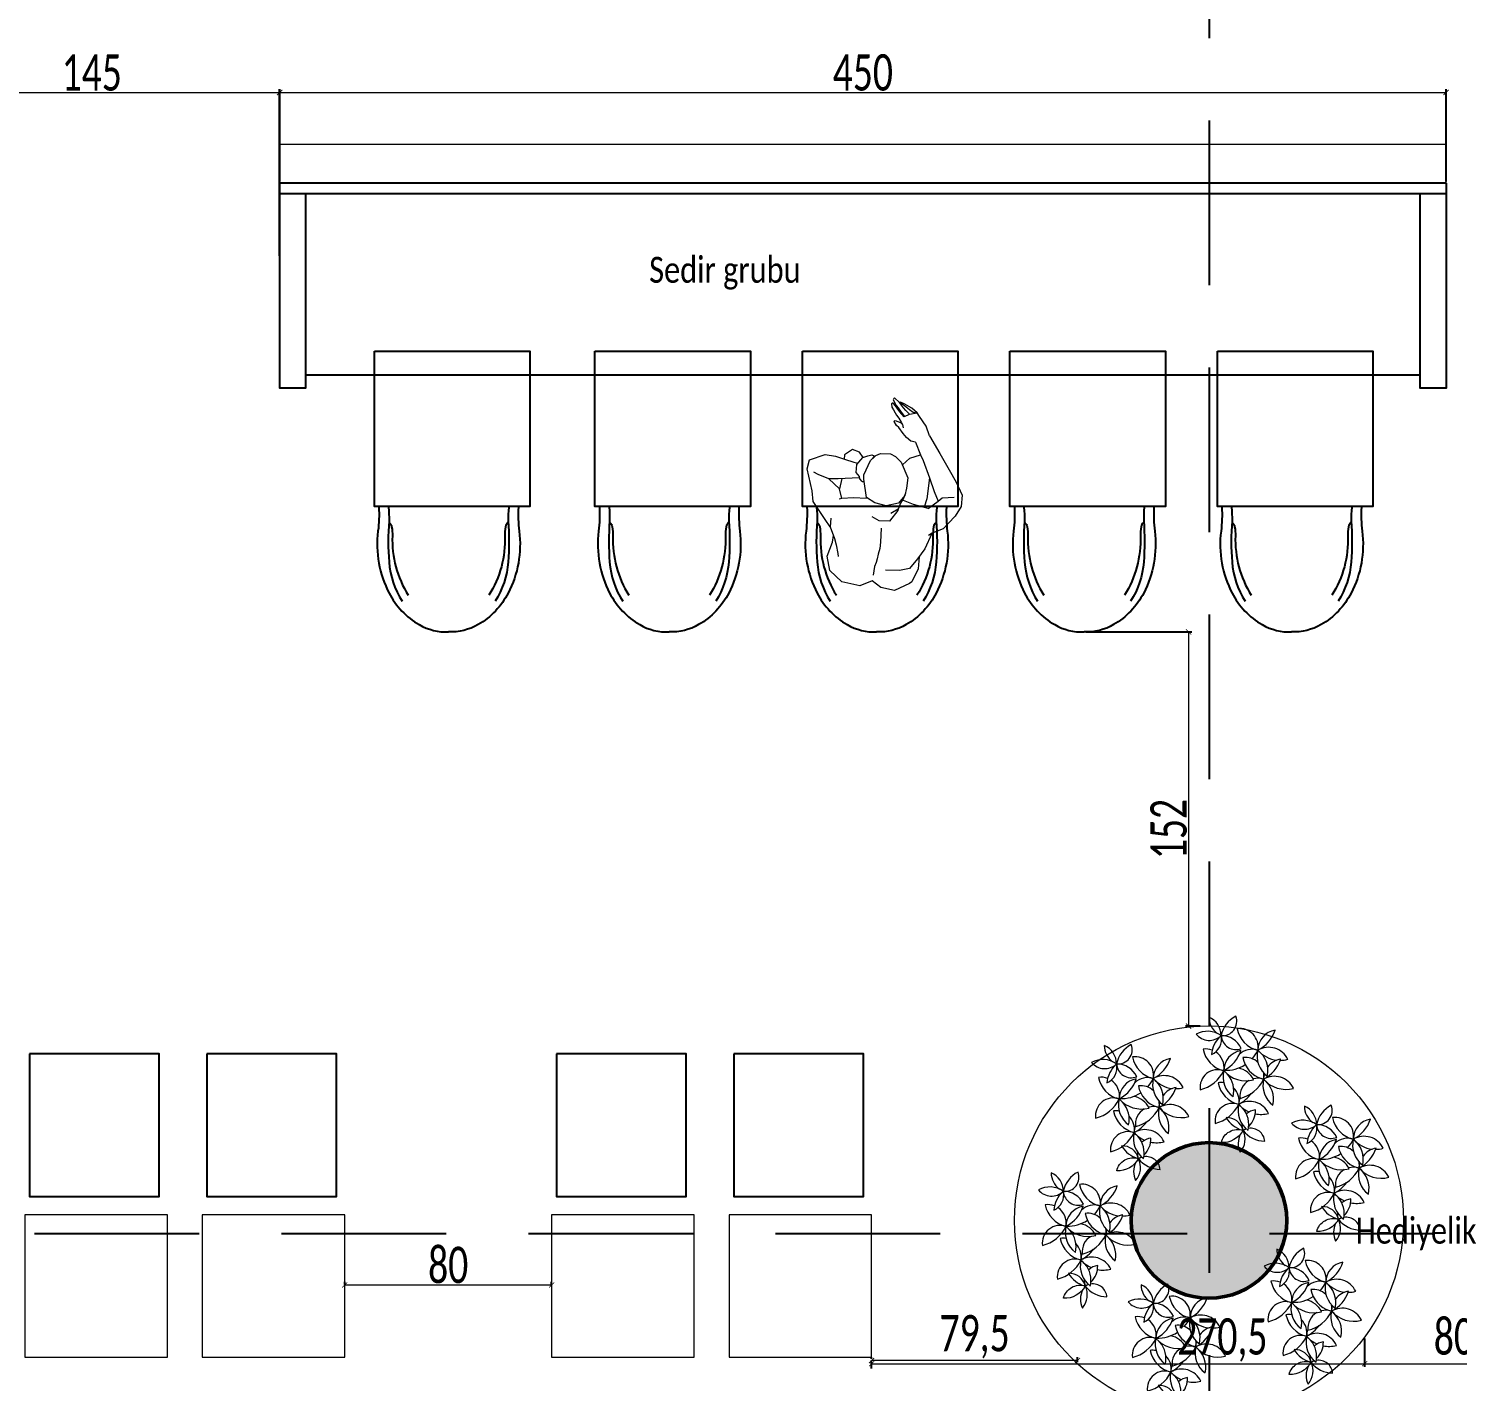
# Model space of a CAD drawing. Header units: millimetres. Extents: x 254888 to 263239, y -110593 to -105042.
# Drawn here: x 260100 to 260651, y -106799 to -106277 of the extents above; entities that cross this region are included whole.
import ezdxf

# ---------------------------------------------------------------- set-up
doc = ezdxf.new("R2010")
doc.units = ezdxf.units.MM
doc.header["$PDMODE"] = 2
doc.linetypes.add('DASHED2', pattern=[9.525, 6.35, -3.175])
doc.layers.get('0').update_dxf_attribs({"lineweight": 20})
doc.layers.add('0-HSL-HTC', color=253, linetype='Continuous')
doc.layers.add('a_grid_label_1_1', color=9, linetype='Continuous')
for name, color, linetype, lineweight in [('A-RCON-1', 8, 'Continuous', 5), ('demir-1', 103, 'Continuous', 20), ('t_ince', 66, 'Continuous', 9), ('t_mob kesit', 32, 'Continuous', 25), ('t_tarama', 253, 'Continuous', 5), ('tefris', 30, 'Continuous', 0), ('tefrişoturum', 59, 'Continuous', 25), ('tefrişyazı', 7, 'Continuous', 20), ('X_S_COL_01$0$SC_COLS_SITU_E_SECT', 4, 'Continuous', 50), ('ölçü', 251, 'Continuous', 5)]:
    doc.layers.add(name, color=color, linetype=linetype, lineweight=lineweight)
doc.styles.add('text2', font='calibri.ttf', dxfattribs={"width": 0.8})
doc.styles.add('Ölçü50', font='calibri.ttf', dxfattribs={"width": 0.7})
doc.dimstyles.new('olcu10', dxfattribs={"dimtxt": 14, "dimasz": 2, "dimexe": 1.25, "dimexo": 0.625, "dimgap": 0.5, "dimtad": 1, "dimdec": 1, "dimrnd": 0.5, "dimzin": 9, "dimtxsty": 'Ölçü50', "dimblk": 'ARCHTICK', "dimcen": 2, "dimclrd": 256, "dimclre": 256, "dimclrt": 6, "dimazin": 2, "dimtfac": 1, "dimtdec": 1, "dimtix": 1, "dimtmove": 0, "dimatfit": 3, "dimldrblk": 'ARCHTICK', "dimfxl": 1, "dimlwd": -1, "dimarcsym": 0})

# ---------------------------------------------------------------- blocks, each defined once
blk = doc.blocks.new('_ArchTick')
at = {"color": 0, "linetype": 'ByBlock', "const_width": 0.15}
blk.add_lwpolyline([(-0.5, -0.5), (0.5, 0.5)], dxfattribs=at)
blk = doc.blocks.new('*D329')
at = {"layer": 'DEFPOINTS', "color": 0, "transparency": 16777216}
for p in [(260196.81, -106302.01), (260052.03, -106315.46), (260196.81, -106365.63)]:
    blk.add_point(p, dxfattribs=at)
at = {"layer": 'ölçü', "lineweight": -2, "transparency": 16777216}
for p, q in [((260052.03, -106314.84), (260052.03, -106300.76)), ((260196.81, -106365.01), (260196.81, -106300.76))]:
    blk.add_line(p, q, dxfattribs=at)
at = {"layer": 'ölçü', "transparency": 16777216}
blk.add_line((260052.03, -106302.01), (260196.81, -106302.01), dxfattribs=at)
at = {"layer": 'ölçü', "transparency": 16777216, "xscale": 2, "yscale": 2, "zscale": 2, "rotation": 180}
blk.add_blockref('_ArchTick', (260052.03, -106302.01), dxfattribs=at)
at = {"layer": 'ölçü', "transparency": 16777216, "xscale": 2, "yscale": 2, "zscale": 2}
blk.add_blockref('_ArchTick', (260196.81, -106302.01), dxfattribs=at)
at = {"layer": 'ölçü', "color": 6, "transparency": 16777216, "insert": (260124.42, -106294.39), "char_height": 14, "attachment_point": 5, "style": 'Ölçü50'}
blk.add_mtext('145', dxfattribs=at)
blk = doc.blocks.new('*D333')
at = {"layer": 'DEFPOINTS', "color": 0, "transparency": 16777216}
for p in [(260221.99, -106762.37), (260301.78, -106761.99), (260301.78, -106762.37)]:
    blk.add_point(p, dxfattribs=at)
at = {"layer": 'ölçü', "lineweight": -2, "transparency": 16777216}
for p, q in [((260221.99, -106761.75), (260221.99, -106760.74)), ((260301.78, -106761.75), (260301.78, -106760.74))]:
    blk.add_line(p, q, dxfattribs=at)
at = {"layer": 'ölçü', "transparency": 16777216}
blk.add_line((260221.99, -106761.99), (260301.78, -106761.99), dxfattribs=at)
at = {"layer": 'ölçü', "transparency": 16777216, "xscale": 2, "yscale": 2, "zscale": 2, "rotation": 180}
blk.add_blockref('_ArchTick', (260221.99, -106761.99), dxfattribs=at)
at = {"layer": 'ölçü', "transparency": 16777216, "xscale": 2, "yscale": 2, "zscale": 2}
blk.add_blockref('_ArchTick', (260301.78, -106761.99), dxfattribs=at)
at = {"layer": 'ölçü', "color": 6, "transparency": 16777216, "insert": (260261.88, -106754.32), "char_height": 14, "attachment_point": 5, "style": 'Ölçü50'}
blk.add_mtext('80', dxfattribs=at)
blk = doc.blocks.new('*D347')
at = {"layer": 'DEFPOINTS', "color": 0, "transparency": 16777216}
for p in [(260507.14, -106510.08), (260547.43, -106662.14), (260552.54, -106662.14)]:
    blk.add_point(p, dxfattribs=at)
at = {"layer": 'ölçü', "lineweight": -2, "transparency": 16777216}
for p, q in [((260507.77, -106510.08), (260548.68, -106510.08)), ((260551.91, -106662.14), (260546.18, -106662.14))]:
    blk.add_line(p, q, dxfattribs=at)
at = {"layer": 'ölçü', "transparency": 16777216}
blk.add_line((260547.43, -106510.08), (260547.43, -106662.14), dxfattribs=at)
at = {"layer": 'ölçü', "transparency": 16777216, "xscale": 2, "yscale": 2, "zscale": 2}
for p, rotation in [((260547.43, -106510.08), 90), ((260547.43, -106662.14), 270)]:
    blk.add_blockref('_ArchTick', p, dxfattribs=dict(at, rotation=rotation))
at = {"layer": 'ölçü', "color": 6, "transparency": 16777216, "insert": (260539.76, -106586.11), "char_height": 14, "attachment_point": 5, "rotation": 90, "style": 'Ölçü50'}
blk.add_mtext('152', dxfattribs=at)
blk = doc.blocks.new('*D325')
at = {"layer": 'DEFPOINTS', "color": 0, "transparency": 16777216}
for p in [(260646.71, -106302.01), (260196.89, -106337.02), (260646.71, -106337.02)]:
    blk.add_point(p, dxfattribs=at)
at = {"layer": 'ölçü', "lineweight": -2, "transparency": 16777216}
for p, q in [((260196.89, -106336.4), (260196.89, -106300.76)), ((260646.71, -106336.4), (260646.71, -106300.76))]:
    blk.add_line(p, q, dxfattribs=at)
at = {"layer": 'ölçü', "transparency": 16777216}
blk.add_line((260196.89, -106302.01), (260646.71, -106302.01), dxfattribs=at)
at = {"layer": 'ölçü', "transparency": 16777216, "xscale": 2, "yscale": 2, "zscale": 2, "rotation": 180}
blk.add_blockref('_ArchTick', (260196.89, -106302.01), dxfattribs=at)
at = {"layer": 'ölçü', "transparency": 16777216, "xscale": 2, "yscale": 2, "zscale": 2}
blk.add_blockref('_ArchTick', (260646.71, -106302.01), dxfattribs=at)
at = {"layer": 'ölçü', "color": 6, "transparency": 16777216, "insert": (260421.8, -106294.34), "char_height": 14, "attachment_point": 5, "style": 'Ölçü50'}
blk.add_mtext('450', dxfattribs=at)
blk = doc.blocks.new('bitkitar')
at = {"layer": 't_tarama', "color": 76}
for points in [[(4.13, 24.52, 0.236863), (4.39, 28.33, 0.300043), (3.57, 23.78, 0.22508), (-0.84, 26.27, 0.429439), (2.41, 23.43)], [(3.57, 23.78, -0.286863), (8.24, 26.11, -0.43916), (3.57, 23.78, 0.363865), (6.95, 20.95, 0.192041), (3.68, 23.74, 0.192041)]]:
    blk.add_lwpolyline(points, format="xyb", dxfattribs=at)
for centre, radius, start, end in [((5.34, 19.56), 4.58, 130.8364, 178.7066), ((7.62, 22.36), 5.31, 163.9762, 217.2788), ((-0.84, 19.8), 5.24, 343.4853, 50.2913), ((2.14, 26.39), 2.98, 284.1762, 298.6904), ((5.34, 19.56), 4.58, 112.7666, 121.8393), ((1.81, 18.25), 5.8, 69.8378, 72.3379), ((4.84, 27.09), 3.54, 249.04, 253.1357), ((0.66, 22.74), 3.08, 353.1745, 19.6916), ((10.68, 14.78), 7.39, 100.7362, 151.4752), ((5.59, 21.76), 3.72, 247.9154, 4.2959), ((2.17, 17.4), 5.31, 163.9762, 229.8004), ((-6.29, 14.84), 5.24, 343.4853, 50.2913), ((-0.65, 14.51), 6.15, 75.8621, 102.16), ((2.14, 22.23), 4.43, 202.7293, 297.5658), ((0.66, 22.74), 3.08, 271.7817, 310.7707), ((7.17, 11.69), 7.25, 114.2679, 141.8465), ((-0.65, 14.51), 6.15, 38.135, 63.4551), ((-0.09, 18.56), 4.29, 337.1935, 356.5845), ((7.94, 17.43), 3.86, 166.9142, 222.0198), ((2.59, 12.8), 5.73, 7.8991, 73.8391), ((-6.1, 9.55), 6.15, 38.135, 102.16), ((-3.31, 17.27), 4.43, 202.7293, 297.5658), ((5.23, 9.82), 7.39, 100.7362, 151.4752), ((0.14, 16.8), 3.72, 296.9544, 4.2959), ((10.38, 15.19), 5.31, 163.9762, 217.2788), ((1.93, 12.62), 5.24, 343.4853, 50.2913), ((1.72, 6.73), 7.25, 114.2679, 158.9225), ((3.05, 11.3), 5.31, 163.9762, 229.8004), ((-5.4, 8.73), 5.24, 343.4853, 50.2913), ((-5.54, 13.6), 4.29, 341.1609, 356.5845), ((-5.4, 8.73), 5.24, 39.1649, 41.6235), ((2.49, 12.47), 3.86, 166.9142, 186.3701), ((0.14, 16.8), 3.72, 247.9154, 281.8851), ((-2.86, 7.84), 5.73, 69.1722, 73.8391), ((-2.86, 7.84), 5.73, 7.8991, 69.1722), ((2.11, 7.33), 6.15, 38.135, 102.16), ((4.9, 15.06), 4.43, 202.7293, 256.4381), ((8.35, 14.58), 3.72, 247.9154, 4.2959), ((13.44, 7.6), 7.39, 100.7362, 151.4752), ((7.94, 17.43), 3.86, 256.7596, 274.8241), ((-5.22, 3.44), 6.15, 87.515, 102.16), ((-2.43, 11.17), 4.43, 202.7293, 297.5658), ((-5.54, 13.6), 4.29, 276.6058, 320.3237), ((-5.22, 3.44), 6.15, 38.135, 80.8318), ((6.11, 3.71), 7.39, 134.7903, 151.4752), ((2.49, 12.47), 3.86, 224.3064, 274.8241), ((6.11, 3.71), 7.39, 84.5264, 120.1212), ((2.67, 11.39), 4.29, 276.6058, 356.5845), ((9.93, 4.52), 7.25, 115.4394, 158.9225), ((4.9, 15.06), 4.43, 293.47, 297.5658), ((9.93, 4.52), 7.25, 114.2679, 116.768), ((10.71, 10.26), 3.86, 166.9142, 233.8825), ((5.36, 5.63), 5.73, 7.8991, 73.8391), ((2.6, 0.63), 7.25, 114.2679, 158.9225), ((-4.66, 7.5), 4.29, 276.6058, 356.5845), ((3.38, 6.37), 3.86, 166.9142, 274.8241), ((1.02, 10.69), 3.72, 247.9154, 312.6091), ((-1.97, 1.74), 5.73, 7.8991, 73.8391), ((4.04, 3.77), 3.08, 0.5136, 108.4235), ((7.33, 8.38), 4.58, 201.4986, 267.4386), ((10.51, 4.41), 3.43, 110.2053, 190.184), ((3.57, 8.38), 5.8, 309.0389, 352.5219), ((10.71, 10.26), 3.86, 245.8798, 274.8241), ((6.69, 0.85), 2.98, 81.5148, 197.8954), ((1.42, 5.32), 5.91, 294.3356, 345.0746), ((11.32, 3.59), 4.2, 177.0848, 243.8907), ((9.46, 1.13), 3.54, 36.3287, 131.1652), ((9.46, 1.13), 3.54, 127.0695, 131.1652), ((3.57, 8.38), 5.8, 307.8673, 310.3674), ((10.18, 7.66), 4.92, 231.7345, 295.7595), ((5.23, 0), 4.25, 357.5756, 50.8782)]:
    blk.add_arc(centre, radius, start, end, dxfattribs=at)
blk = doc.blocks.new('dada')
for p, q in [((219967.82, -31810.1), (219965.63, -31815.29)), ((219973.43, -31806.86), (219967.82, -31810.1)), ((219980.49, -31806.97), (219973.43, -31806.86)), ((219984.71, -31810.01), (219980.49, -31806.97)), ((219988.56, -31808.22), (219984.71, -31810.01)), ((219993.91, -31808.37), (219988.56, -31808.22)), ((219998.88, -31812.26), (219993.91, -31808.37)), ((219965.63, -31815.29), (219966.32, -31821.02)), ((219967.93, -31820.3), (219969.4, -31817.13)), ((219969.4, -31817.13), (219969.8, -31816.05)), ((219984.28, -31815.56), (219984.55, -31812.14)), ((219984.57, -31817.26), (219984.28, -31815.56)), ((219984.6, -31818.7), (219984.57, -31817.26)), ((219993.96, -31816.3), (219988.77, -31815.1)), ((219997.59, -31817.95), (219993.96, -31816.3)), ((219999.67, -31813.16), (219998.88, -31812.26)), ((220000.91, -31818.54), (219999.67, -31813.16)), ((219964.1, -31826.49), (219966.74, -31822.57)), ((219966.32, -31821.02), (219966.1, -31823.52)), ((219966.74, -31822.57), (219967.93, -31820.3)), ((219984.36, -31825.28), (219984.72, -31822.78)), ((219984.6, -31820.52), (219984.6, -31818.7)), ((219984.72, -31822.78), (219984.6, -31820.52)), ((219999.73, -31822.23), (219997.59, -31817.95)), ((220001.59, -31826.62), (219999.73, -31822.23)), ((220000.18, -31823.15), (220000.91, -31818.54)), ((219964.1, -31826.49), (219961.55, -31828.75)), ((219963.56, -31829.8), (219964.1, -31826.49)), ((219983.43, -31830.57), (219984.36, -31825.28)), ((220002.81, -31832.98), (220001.59, -31826.62)), ((219961.55, -31828.75), (219955.53, -31834.58)), ((219981.99, -31833.12), (219978.94, -31834.02)), ((219985.92, -31833.89), (219981.99, -31833.12)), ((219988.02, -31838.63), (219985.92, -31833.89)), ((220002.93, -31833.11), (220001.86, -31831.93)), ((220006.66, -31835.82), (220002.93, -31833.11)), ((219954.16, -31838.39), (219950.29, -31846.24)), ((219955.53, -31834.58), (219954.16, -31838.39)), ((219965.95, -31838.14), (219964.26, -31841.56)), ((219965.95, -31838.14), (219964.98, -31837.71)), ((219970.28, -31839.47), (219965.95, -31838.14)), ((219975.28, -31840.42), (219970.28, -31839.47)), ((219978.82, -31839.44), (219975.15, -31840.74)), ((219983.21, -31839.4), (219978.82, -31839.44)), ((219987.64, -31841.51), (219983.21, -31839.4)), ((219988.07, -31839.19), (219985.66, -31836.85)), ((219988.07, -31839.19), (219988.02, -31838.63)), ((219988.47, -31841.63), (219988.07, -31839.19)), ((220008.27, -31838.35), (220006.66, -31835.82)), ((220010.11, -31841.56), (220008.27, -31838.35)), ((219954.91, -31845.07), (219953.11, -31845.59)), ((219959.4, -31844.48), (219954.91, -31845.07)), ((219964.26, -31841.56), (219959.4, -31844.48)), ((219962.84, -31845.25), (219959.4, -31844.48)), ((219964.25, -31845.64), (219964.26, -31841.56)), ((219975.15, -31840.74), (219972.56, -31847.46)), ((219989.39, -31844.89), (219987.64, -31841.51)), ((219989.1, -31844.08), (219988.47, -31841.63)), ((219993.46, -31842.32), (219988.64, -31842.96)), ((219989.4, -31845.86), (219989.1, -31844.08)), ((219989.4, -31847.79), (219989.39, -31844.89)), ((219999.27, -31842.1), (219993.46, -31842.32)), ((219997.93, -31845.57), (219997.61, -31842.23)), ((219999.27, -31842.1), (220002.34, -31845.71)), ((220011.49, -31845.77), (220010.11, -31841.56)), ((219950.29, -31846.24), (219950.45, -31849.81)), ((219950.45, -31849.81), (219955.8, -31853.26)), ((219970.62, -31847.5), (219962.84, -31845.25)), ((219969.08, -31849.16), (219968.58, -31852.23)), ((219970.59, -31848.03), (219969.08, -31849.16)), ((219970.97, -31847.21), (219970.59, -31848.03)), ((219972.17, -31846.32), (219970.97, -31847.21)), ((219972.17, -31846.32), (219972.92, -31846.53)), ((219972.56, -31847.46), (219972.17, -31849.01)), ((219972.17, -31849.01), (219973.41, -31854.95)), ((219988.91, -31851.81), (219989.4, -31847.79)), ((219997.01, -31853.72), (219997.93, -31845.57)), ((219997.01, -31853.72), (219999.97, -31848.98)), ((219999.97, -31848.98), (220002.34, -31845.71)), ((220002.34, -31845.71), (220003.54, -31847.27)), ((220003.54, -31847.27), (220008.04, -31848.65)), ((220007.38, -31854.47), (220010.84, -31850.1)), ((220010.84, -31850.1), (220011.49, -31845.77)), ((220010.84, -31850.1), (220010.84, -31850.1)), ((219955.8, -31853.26), (219959.9, -31853.53)), ((219959.9, -31853.53), (219963.48, -31853.17)), ((219963.15, -31854.85), (219963.36, -31853.18)), ((219965.64, -31857.49), (219963.15, -31854.85)), ((219963.48, -31853.17), (219967.29, -31852.84)), ((219967.29, -31852.84), (219968.82, -31852.87)), ((219970.32, -31855.52), (219968.51, -31857.12)), ((219968.58, -31852.23), (219970.19, -31855.43)), ((219968.58, -31852.23), (219968.58, -31852.23)), ((219970.19, -31855.43), (219971.96, -31856.56)), ((219973.41, -31854.95), (219974.93, -31857.36)), ((219974.3, -31857.1), (219974, -31855.88)), ((219985.09, -31857.09), (219988.91, -31851.81)), ((219993.17, -31859.66), (219997.01, -31853.72)), ((220003.67, -31858.47), (220007.38, -31854.47)), ((219968.51, -31857.12), (219965.64, -31857.49)), ((219971.96, -31856.56), (219973.39, -31857.25)), ((219973.39, -31857.25), (219974.3, -31857.1)), ((219974.93, -31857.36), (219976.56, -31858.48)), ((219976.56, -31858.48), (219980.28, -31859.2)), ((219980.28, -31859.2), (219982.44, -31858.76)), ((219982.44, -31858.76), (219985.09, -31857.09)), ((219985.8, -31856.21), (219987.9, -31859.37)), ((219987.9, -31859.37), (219991.64, -31861.58)), ((219988.57, -31865.91), (219991.64, -31861.58)), ((219991.64, -31861.58), (219993.17, -31859.66)), ((219998.72, -31863.72), (220003.67, -31858.47)), ((219984.86, -31866.77), (219983.16, -31868.07)), ((219986.8, -31865.87), (219984.86, -31866.77)), ((219988.57, -31865.91), (219986.8, -31865.87)), ((219993.34, -31869.51), (219998.72, -31863.72)), ((219980.08, -31870.45), (219978.82, -31871.79)), ((219978.82, -31871.79), (219978.86, -31872.05)), ((219978.86, -31872.05), (219979.15, -31872.17)), ((219979.15, -31872.17), (219981.22, -31871.84)), ((219981.05, -31869.82), (219980.08, -31870.45)), ((219980.27, -31873.42), (219981.5, -31872.16)), ((219983.16, -31868.07), (219981.05, -31869.82)), ((219981.22, -31871.84), (219982.18, -31871.28)), ((219981.5, -31872.16), (219982.18, -31871.28)), ((219982.18, -31871.28), (219982.73, -31870.18)), ((219993.34, -31869.51), (219991.22, -31872.75)), ((219976.27, -31878.1), (219976.66, -31876.87)), ((219976.41, -31878.38), (219976.27, -31878.1)), ((219976.48, -31879.78), (219978.12, -31877.92)), ((219976.66, -31876.87), (219977.52, -31876.06)), ((219977.86, -31877.77), (219976.79, -31878.46)), ((219977.52, -31876.06), (219978.45, -31875.03)), ((219978.67, -31877.01), (219977.86, -31877.77)), ((219978.12, -31877.92), (219979.05, -31877.16)), ((219978.45, -31875.03), (219979.15, -31874.38)), ((219980.13, -31875.83), (219978.67, -31877.01)), ((219979.05, -31877.16), (219980.26, -31876.22)), ((219979.15, -31874.38), (219980.27, -31873.42)), ((219981.04, -31877.69), (219979.16, -31879.29)), ((219982.07, -31874.36), (219980.13, -31875.83)), ((219980.26, -31876.22), (219981.28, -31875.32)), ((219982.21, -31876.84), (219981.04, -31877.69)), ((219983.47, -31877.43), (219981.25, -31878.56)), ((219981.28, -31875.32), (219982.23, -31874.56)), ((219982.23, -31874.56), (219982.07, -31874.36)), ((219982.21, -31876.84), (219983.86, -31875.88)), ((219982.23, -31874.56), (219983.86, -31875.88)), ((219985.17, -31876.82), (219983.47, -31877.43)), ((219983.86, -31875.88), (219986.68, -31877.05)), ((219986.68, -31877.05), (219984.29, -31878.28)), ((219985.98, -31876.82), (219985.17, -31876.82)), ((219987.88, -31875.86), (219986.68, -31877.05)), ((219991.22, -31872.75), (219987.88, -31875.86)), ((219976.79, -31878.46), (219976.41, -31878.38)), ((219976.62, -31880.37), (219976.48, -31879.78)), ((219976.88, -31880.62), (219976.62, -31880.37)), ((219979.16, -31879.29), (219976.88, -31880.62)), ((219981.25, -31878.56), (219979.16, -31879.29)), ((219979.44, -31879.52), (219979.16, -31879.29)), ((219981.03, -31879.23), (219979.44, -31879.52)), ((219984.29, -31878.28), (219981.03, -31879.23))]:
    blk.add_line(p, q)
blk = doc.blocks.new('*D308')
at = {"layer": 'DEFPOINTS', "color": 0, "transparency": 16777216}
for p in [(260695.69, -106792.37), (260695.69, -106792.37), (260425.19, -106794.77)]:
    blk.add_point(p, dxfattribs=at)
at = {"layer": 'ölçü', "lineweight": -2, "transparency": 16777216}
for p, q in [((260425.19, -106794.15), (260425.19, -106791.12)), ((260695.69, -106791.75), (260695.69, -106791.12))]:
    blk.add_line(p, q, dxfattribs=at)
at = {"layer": 'ölçü', "transparency": 16777216}
blk.add_line((260425.19, -106792.37), (260695.69, -106792.37), dxfattribs=at)
at = {"layer": 'ölçü', "transparency": 16777216, "xscale": 2, "yscale": 2, "zscale": 2, "rotation": 180}
blk.add_blockref('_ArchTick', (260425.19, -106792.37), dxfattribs=at)
at = {"layer": 'ölçü', "transparency": 16777216, "xscale": 2, "yscale": 2, "zscale": 2}
blk.add_blockref('_ArchTick', (260695.69, -106792.37), dxfattribs=at)
at = {"layer": 'ölçü', "color": 6, "transparency": 16777216, "insert": (260560.44, -106783.24), "char_height": 14, "attachment_point": 5, "style": 'Ölçü50'}
blk.add_mtext('270,5', dxfattribs=at)
blk = doc.blocks.new('*D316')
at = {"layer": 'DEFPOINTS', "color": 0, "transparency": 16777216}
for p in [(260615.32, -106782.04), (260695.69, -106791.12), (260695.69, -106792.37)]:
    blk.add_point(p, dxfattribs=at)
at = {"layer": 'ölçü', "lineweight": -2, "transparency": 16777216}
for p, q in [((260615.32, -106782.66), (260615.32, -106793.62)), ((260695.69, -106791.75), (260695.69, -106793.62))]:
    blk.add_line(p, q, dxfattribs=at)
at = {"layer": 'ölçü', "transparency": 16777216}
blk.add_line((260615.32, -106792.37), (260695.69, -106792.37), dxfattribs=at)
at = {"layer": 'ölçü', "transparency": 16777216, "xscale": 2, "yscale": 2, "zscale": 2, "rotation": 180}
blk.add_blockref('_ArchTick', (260615.32, -106792.37), dxfattribs=at)
at = {"layer": 'ölçü', "transparency": 16777216, "xscale": 2, "yscale": 2, "zscale": 2}
blk.add_blockref('_ArchTick', (260695.69, -106792.37), dxfattribs=at)
at = {"layer": 'ölçü', "color": 6, "transparency": 16777216, "insert": (260655.51, -106783.24), "char_height": 14, "attachment_point": 5, "style": 'Ölçü50'}
blk.add_mtext('80,5', dxfattribs=at)
blk = doc.blocks.new('*D318')
at = {"layer": 'DEFPOINTS', "color": 0, "transparency": 16777216}
for p in [(260425.19, -106791.12), (260425.19, -106791.12), (260504.6, -106792.37)]:
    blk.add_point(p, dxfattribs=at)
at = {"layer": 'ölçü', "lineweight": -2, "transparency": 16777216}
for p, q in [((260425.19, -106790.5), (260425.19, -106789.87)), ((260504.6, -106791.75), (260504.6, -106789.87))]:
    blk.add_line(p, q, dxfattribs=at)
at = {"layer": 'ölçü', "transparency": 16777216}
blk.add_line((260504.6, -106791.12), (260425.19, -106791.12), dxfattribs=at)
at = {"layer": 'ölçü', "transparency": 16777216, "xscale": 2, "yscale": 2, "zscale": 2, "rotation": 180}
blk.add_blockref('_ArchTick', (260425.19, -106791.12), dxfattribs=at)
at = {"layer": 'ölçü', "transparency": 16777216, "xscale": 2, "yscale": 2, "zscale": 2}
blk.add_blockref('_ArchTick', (260504.6, -106791.12), dxfattribs=at)
at = {"layer": 'ölçü', "color": 6, "transparency": 16777216, "insert": (260464.89, -106781.99), "char_height": 14, "attachment_point": 5, "style": 'Ölçü50'}
blk.add_mtext('79,5', dxfattribs=at)

msp = doc.modelspace()

# ---------------------------------------------------------------- hatches: boundary and pattern name
at = {"layer": '0-HSL-HTC'}
h = msp.add_hatch(dxfattribs=at)
h.set_pattern_fill('ANSI33', color=12, angle=90, style=0)
h.set_pattern_definition([(135, (232235.527, -121067.091), (-4.490128, -4.490128), []), (135, (232235.527, -121062.601), (-4.490128, -4.490128), [3.175, -1.5875])])
edge = h.paths.add_edge_path()
edge.add_arc((260555.284, -106737.09), 30, 0, 360)
edge = h.paths.add_edge_path()
edge.add_arc((259730.527, -106737.09), 30, 0, 360)
h.paths.add_polyline_path([(259283.027, -105882.091), (259353.027, -105882.091), (259353.027, -105952.091), (259283.027, -105952.091)])

# ---------------------------------------------------------------- linework, layer by layer
at = {"layer": 'a_grid_label_1_1', "linetype": 'DASHED2', "ltscale": 10}
for p, q in [((260555.527, -108567.091, -17966.192), (260555.527, -105304.828, -17966.192)), ((258864.135, -106742.091, -17966.192), (262131.929, -106742.091, -17966.192))]:
    msp.add_line(p, q, dxfattribs=at)
at = {"layer": 'demir-1'}
msp.add_lwpolyline([(260196.81, -106337.023), (260646.706, -106337.023), (260646.706, -106322.023), (260196.81, -106322.023), (260196.81, -106337.023)], dxfattribs=at)
msp.add_circle((260555.284, -106737.09), 75, dxfattribs=at)
at = {"layer": 't_mob kesit'}
for p, q in [((260646.796, -106337.023), (260196.89, -106337.023)), ((260196.89, -106341.023), (260646.796, -106341.023))]:
    msp.add_line(p, q, dxfattribs=at)
for points in [[(260206.89, -106341.023), (260206.89, -106416.023), (260196.89, -106416.023), (260196.89, -106337.023)], [(260646.796, -106337.023), (260646.796, -106416.023), (260636.796, -106416.023), (260636.796, -106341.023)], [(260636.796, -106411.023), (260206.89, -106411.023)]]:
    msp.add_lwpolyline(points, dxfattribs=at)
for points in [[(260233.398, -106401.748), (260293.398, -106401.748), (260293.398, -106461.748), (260233.398, -106461.748)], [(260318.464, -106401.748), (260378.464, -106401.748), (260378.464, -106461.748), (260318.464, -106461.748)], [(260398.479, -106401.748), (260458.479, -106401.748), (260458.479, -106461.748), (260398.479, -106461.748)], [(260478.495, -106401.748), (260538.495, -106401.748), (260538.495, -106461.748), (260478.495, -106461.748)], [(260558.51, -106401.748), (260618.51, -106401.748), (260618.51, -106461.748), (260558.51, -106461.748)]]:
    msp.add_lwpolyline(points, close=True, dxfattribs=at)
at = {"layer": 'tefris', "linetype": 'Continuous'}
for points in [[(260098.577, -106734.871), (260098.577, -106789.871), (260153.577, -106789.871), (260153.577, -106734.871), (260098.577, -106734.871)], [(260166.986, -106734.871), (260166.986, -106789.871), (260221.986, -106789.871), (260221.986, -106734.871), (260166.986, -106734.871)], [(260301.779, -106734.871), (260301.779, -106789.871), (260356.779, -106789.871), (260356.779, -106734.871), (260301.779, -106734.871)], [(260370.188, -106734.871), (260370.188, -106789.871), (260425.188, -106789.871), (260425.188, -106734.871), (260370.188, -106734.871)]]:
    msp.add_lwpolyline(points, dxfattribs=at)
at = {"layer": 'tefrişoturum'}
for points in [[(260235.146, -106461.998, -0.0429775), (260234.81, -106471.268, 0.1507889), (260239.079, -106495.102, 0.1434346), (260250.688, -106507.281, 0.142303), (260262.045, -106510.08)], [(260238.849, -106461.998, -0.0294687), (260239.076, -106467.305, 0.0388747), (260239.076, -106483.158, 0.1212807), (260244.105, -106498.249)], [(260288.945, -106461.998, 0.0429775), (260289.28, -106471.268, -0.1507889), (260285.012, -106495.102, -0.1434346), (260273.402, -106507.281, -0.142303), (260262.045, -106510.08)], [(260285.241, -106461.998, 0.0294687), (260285.014, -106467.305, -0.0388747), (260285.014, -106483.158, -0.1212807), (260279.986, -106498.249)], [(260320.211, -106461.998, -0.0429775), (260319.876, -106471.268, 0.1507889), (260324.145, -106495.102, 0.1434346), (260335.754, -106507.281, 0.142303), (260347.111, -106510.08)], [(260323.915, -106461.998, -0.0294687), (260324.142, -106467.305, 0.0388747), (260324.142, -106483.158, 0.1212807), (260329.171, -106498.249)], [(260374.011, -106461.998, 0.0429775), (260374.346, -106471.268, -0.1507889), (260370.077, -106495.102, -0.1434346), (260358.468, -106507.281, -0.142303), (260347.111, -106510.08)], [(260370.307, -106461.998, 0.0294687), (260370.08, -106467.305, -0.0388747), (260370.08, -106483.158, -0.1212807), (260365.052, -106498.249)], [(260400.227, -106461.998, -0.0429775), (260399.891, -106471.268, 0.1507889), (260404.16, -106495.102, 0.1434346), (260415.769, -106507.281, 0.142303), (260427.126, -106510.08)], [(260403.93, -106461.998, -0.0294687), (260404.158, -106467.305, 0.0388747), (260404.158, -106483.158, 0.1212807), (260409.186, -106498.249)], [(260454.026, -106461.998, 0.0429775), (260454.362, -106471.268, -0.1507889), (260450.093, -106495.102, -0.1434346), (260438.483, -106507.281, -0.142303), (260427.126, -106510.08)], [(260450.323, -106461.998, 0.0294687), (260450.095, -106467.305, -0.0388747), (260450.095, -106483.158, -0.1212807), (260445.067, -106498.249)], [(260480.242, -106461.998, -0.0429775), (260479.907, -106471.268, 0.1507889), (260484.176, -106495.102, 0.1434346), (260495.785, -106507.281, 0.142303), (260507.142, -106510.08)], [(260483.946, -106461.998, -0.0294687), (260484.173, -106467.305, 0.0388747), (260484.173, -106483.158, 0.1212807), (260489.201, -106498.249)], [(260534.041, -106461.998, 0.0429775), (260534.377, -106471.268, -0.1507889), (260530.108, -106495.102, -0.1434346), (260518.499, -106507.281, -0.142303), (260507.142, -106510.08)], [(260530.338, -106461.998, 0.0294687), (260530.111, -106467.305, -0.0388747), (260530.111, -106483.158, -0.1212807), (260525.082, -106498.249)], [(260560.258, -106461.998, -0.0429775), (260559.922, -106471.268, 0.1507889), (260564.191, -106495.102, 0.1434346), (260575.8, -106507.281, 0.142303), (260587.157, -106510.08)], [(260563.961, -106461.998, -0.0294687), (260564.188, -106467.305, 0.0388747), (260564.188, -106483.158, 0.1212807), (260569.217, -106498.249)], [(260614.057, -106461.998, 0.0429775), (260614.392, -106471.268, -0.1507889), (260610.124, -106495.102, -0.1434346), (260598.514, -106507.281, -0.142303), (260587.157, -106510.08)], [(260610.353, -106461.998, 0.0294687), (260610.126, -106467.305, -0.0388747), (260610.126, -106483.158, -0.1212807), (260605.098, -106498.249)], [(260239.154, -106467.851, -0.173618), (260240.069, -106469.559, -0.0594003), (260240.36, -106473.049, 0.1495723), (260246.493, -106495.973, -1.7550285)], [(260284.936, -106467.851, 0.173618), (260284.021, -106469.559, 0.0594003), (260283.73, -106473.049, -0.1495723), (260277.598, -106495.973, 1.7550285)], [(260324.22, -106467.851, -0.173618), (260325.135, -106469.559, -0.0594003), (260325.426, -106473.049, 0.1495723), (260331.559, -106495.973, -1.7550285)], [(260370.002, -106467.851, 0.173618), (260369.087, -106469.559, 0.0594003), (260368.796, -106473.049, -0.1495723), (260362.664, -106495.973, 1.7550285)], [(260404.235, -106467.851, -0.173618), (260405.151, -106469.559, -0.0594003), (260405.441, -106473.049, 0.1495723), (260411.574, -106495.973, -1.7550285)], [(260450.017, -106467.851, 0.173618), (260449.102, -106469.559, 0.0594003), (260448.811, -106473.049, -0.1495723), (260442.679, -106495.973, 1.7550285)], [(260484.251, -106467.851, -0.173618), (260485.166, -106469.559, -0.0594003), (260485.457, -106473.049, 0.1495723), (260491.589, -106495.973, -1.7550285)], [(260530.033, -106467.851, 0.173618), (260529.118, -106469.559, 0.0594003), (260528.827, -106473.049, -0.1495723), (260522.694, -106495.973, 1.7550285)], [(260564.266, -106467.851, -0.173618), (260565.181, -106469.559, -0.0594003), (260565.472, -106473.049, 0.1495723), (260571.605, -106495.973, -1.7550285)], [(260610.048, -106467.851, 0.173618), (260609.133, -106469.559, 0.0594003), (260608.842, -106473.049, -0.1495723), (260602.71, -106495.973, 1.7550285)]]:
    msp.add_lwpolyline(points, format="xyb", dxfattribs=at)
for points in [[(260100.421, -106672.832), (260100.421, -106727.832), (260150.421, -106727.832), (260150.421, -106672.832)], [(260168.83, -106672.832), (260168.83, -106727.832), (260218.83, -106727.832), (260218.83, -106672.832)], [(260303.623, -106672.832), (260303.623, -106727.832), (260353.623, -106727.832), (260353.623, -106672.832)], [(260372.032, -106672.832), (260372.032, -106727.832), (260422.032, -106727.832), (260422.032, -106672.832)]]:
    msp.add_lwpolyline(points, close=True, dxfattribs=at)
at = {"layer": 'X_S_COL_01$0$SC_COLS_SITU_E_SECT'}
msp.add_circle((260555.284, -106737.09), 30, dxfattribs=at)

# ---------------------------------------------------------------- block references
at = {"layer": 'A-RCON-1', "xscale": -1, "rotation": 166.7058778140276}
msp.add_blockref('dada', (39021.071, -86862.467), dxfattribs=at)
at = {"layer": 't_ince', "xscale": 1.848000000000004, "yscale": 1.848000000000004, "zscale": 1.848000000000004, "rotation": 182.9309101212016}
for p in [(260572.756, -106658.119), (260532.431, -106669.027), (260609.569, -106692.436), (260511.911, -106718.173), (260598.954, -106747.592), (260546.592, -106761.381)]:
    msp.add_blockref('bitkitar', p, dxfattribs=at)

# ---------------------------------------------------------------- texts
at = {"layer": 'tefrişyazı', "char_height": 10, "attachment_point": 1, "style": 'text2'}
for s, insert in [('Sedir grubu', (260339.406, -106365.42)), ('Hediyelik', (260611.853, -106736.059, -0.061))]:
    msp.add_mtext_dynamic_manual_height_columns(s, width=246.36665, gutter_width=1, heights=[0], dxfattribs=dict(at, insert=insert))

# ---------------------------------------------------------------- dimensions: what is measured, and where the dimension line sits
at = {"layer": 'ölçü'}
dim = msp.add_linear_dim(base=(260196.81, -106302.012), p1=(260052.025, -106315.462), p2=(260196.81, -106365.632), dimstyle='olcu10', override={"dimtmove": 1}, dxfattribs=at)
dim.commit()
dim.dimension.update_dxf_attribs({"geometry": '*D329', "text_midpoint": (260124.418, -106294.393)})
for base, p1, p2, picture, middle in [((260646.706, -106302.012), (260196.89, -106337.023), (260646.706, -106337.023), '*D325', (260421.798, -106294.34)), ((260301.779, -106761.988), (260221.986, -106762.371), (260301.779, -106762.371), '*D333', (260261.882, -106754.316)), ((260425.188, -106791.121), (260504.599, -106792.371), (260425.188, -106791.121), '*D318', (260464.893, -106781.99)), ((260695.692, -106792.371), (260425.188, -106794.771), (260695.692, -106792.371), '*D308', (260560.44, -106783.24)), ((260695.692, -106792.371), (260615.322, -106782.039), (260695.692, -106791.121), '*D316', (260655.507, -106783.24))]:
    dim = msp.add_linear_dim(base=base, p1=p1, p2=p2, dimstyle='olcu10', dxfattribs=at)
    dim.commit()
    dim.dimension.update_dxf_attribs({"geometry": picture, "text_midpoint": middle})
dim = msp.add_linear_dim(base=(260547.429, -106662.141), p1=(260507.142, -106510.08), p2=(260552.535, -106662.141), angle=90, dimstyle='olcu10', dxfattribs=at)
dim.commit()
dim.dimension.update_dxf_attribs({"geometry": '*D347', "text_midpoint": (260539.757, -106586.111)})

doc.saveas('drawing.dxf')
